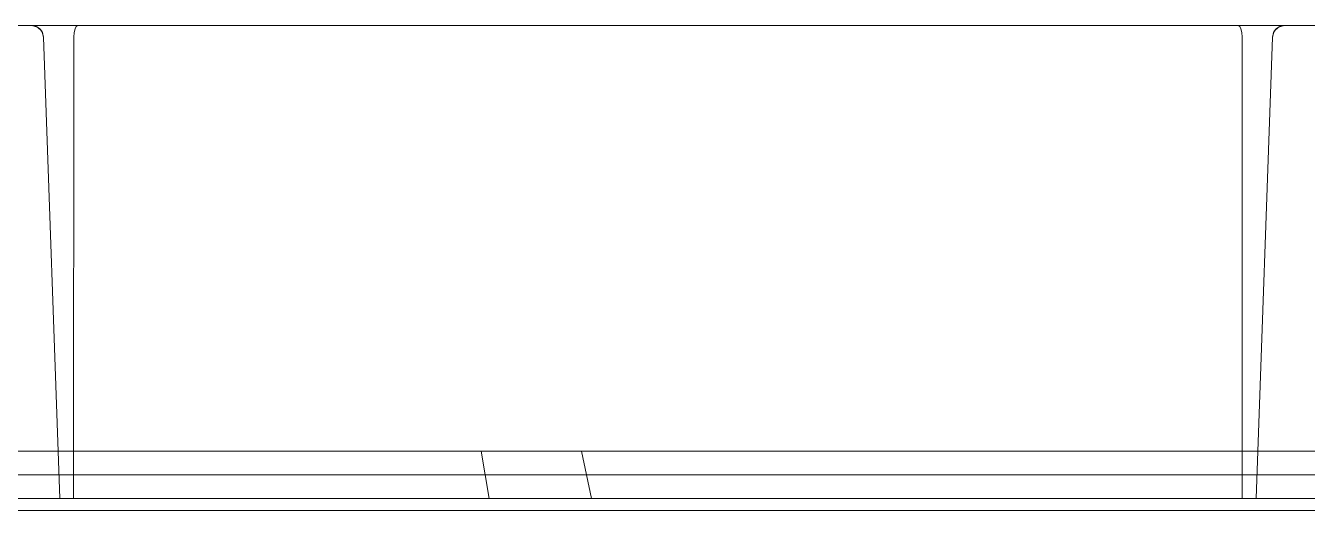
# Model space of a CAD drawing. Header units: millimetres. Extents: x 0 to 1729, y -270 to 583.
# Drawn here: x 360.5 to 414.7, y 519.8 to 540.3 of the extents above; entities that cross this region are included whole.
import ezdxf

# ---------------------------------------------------------------- set-up
doc = ezdxf.new("R2010")
doc.units = ezdxf.units.MM
doc.layers.add('OUTLINE', color=7, linetype='Continuous')

msp = doc.modelspace()

# ---------------------------------------------------------------- linework, layer by layer
at = {"layer": 'OUTLINE', "lineweight": 13}
for p, q in [((6, 540.34), (1142, 540.34)), ((6, 540.34), (1142, 540.34)), ((6, 540.34), (1142, 540.34)), ((6, 540.34), (1142, 540.34)), ((360.767, 540.34), (361.012, 540.276)), ((360.767, 540.34), (360.953, 540.304)), ((360.767, 540.34), (361.263, 540.34)), ((360.767, 540.34), (360.953, 540.304)), ((360.767, 540.34), (361.263, 540.34)), ((360.767, 540.34), (360.953, 540.304)), ((360.767, 540.34), (361.263, 540.34)), ((360.767, 540.34), (360.953, 540.304)), ((360.767, 540.34), (361.263, 540.34)), ((360.767, 540.34), (360.953, 540.304)), ((360.767, 540.34), (361.263, 540.34)), ((360.767, 540.34), (360.953, 540.304)), ((360.767, 540.34), (361.263, 540.34)), ((360.767, 540.34), (360.953, 540.304)), ((360.767, 540.34), (361.263, 540.34)), ((360.767, 540.34), (360.953, 540.304)), ((360.767, 540.34), (361.263, 540.34)), ((360.767, 540.34), (360.953, 540.304)), ((360.767, 540.34), (361.263, 540.34)), ((360.767, 540.34), (360.953, 540.304)), ((360.767, 540.34), (361.263, 540.34)), ((360.767, 540.34), (360.953, 540.304)), ((360.767, 540.34), (361.263, 540.34)), ((360.767, 540.34), (360.953, 540.304)), ((360.767, 540.34), (361.263, 540.34)), ((360.767, 540.34), (360.953, 540.304)), ((360.767, 540.34), (361.263, 540.34)), ((360.767, 540.34), (360.953, 540.304)), ((360.767, 540.34), (361.263, 540.34)), ((360.767, 540.34), (360.953, 540.304)), ((360.767, 540.34), (361.263, 540.34)), ((360.767, 540.34), (360.953, 540.304)), ((360.767, 540.34), (361.263, 540.34)), ((360.767, 540.34), (360.953, 540.304)), ((360.767, 540.34), (361.263, 540.34)), ((360.767, 540.34), (360.953, 540.304)), ((360.767, 540.34), (361.263, 540.34)), ((360.767, 540.34), (361.012, 540.276)), ((360.953, 540.304), (361.012, 540.276)), ((360.953, 540.304), (361.112, 540.202)), ((360.953, 540.304), (361.112, 540.202)), ((360.953, 540.304), (361.112, 540.202)), ((360.953, 540.304), (361.112, 540.202)), ((360.953, 540.304), (361.112, 540.202)), ((360.953, 540.304), (361.112, 540.202)), ((360.953, 540.304), (361.112, 540.202)), ((360.953, 540.304), (361.112, 540.202)), ((360.953, 540.304), (361.112, 540.202)), ((360.953, 540.304), (361.112, 540.202)), ((360.953, 540.304), (361.112, 540.202)), ((360.953, 540.304), (361.112, 540.202)), ((360.953, 540.304), (361.112, 540.202)), ((360.953, 540.304), (361.112, 540.202)), ((360.953, 540.304), (361.112, 540.202)), ((360.953, 540.304), (361.112, 540.202)), ((360.953, 540.304), (361.112, 540.202)), ((360.953, 540.304), (361.012, 540.276)), ((360.953, 540.304), (361.112, 540.202)), ((361.012, 540.276), (361.112, 540.202)), ((361.012, 540.276), (361.194, 540.1)), ((361.012, 540.276), (361.112, 540.202)), ((361.012, 540.276), (361.194, 540.1)), ((361.112, 540.202), (361.194, 540.1)), ((361.112, 540.202), (361.222, 540.047)), ((361.112, 540.202), (361.222, 540.047)), ((361.112, 540.202), (361.222, 540.047)), ((361.112, 540.202), (361.222, 540.047)), ((361.112, 540.202), (361.222, 540.047)), ((361.112, 540.202), (361.222, 540.047)), ((361.112, 540.202), (361.222, 540.047)), ((361.112, 540.202), (361.222, 540.047)), ((361.112, 540.202), (361.222, 540.047)), ((361.112, 540.202), (361.222, 540.047)), ((361.112, 540.202), (361.222, 540.047)), ((361.112, 540.202), (361.222, 540.047)), ((361.112, 540.202), (361.222, 540.047)), ((361.112, 540.202), (361.222, 540.047)), ((361.112, 540.202), (361.222, 540.047)), ((361.112, 540.202), (361.222, 540.047)), ((361.112, 540.202), (361.222, 540.047)), ((361.112, 540.202), (361.194, 540.1)), ((361.112, 540.202), (361.222, 540.047)), ((361.194, 540.1), (361.222, 540.047)), ((361.194, 540.1), (361.267, 539.857)), ((361.194, 540.1), (361.222, 540.047)), ((361.194, 540.1), (361.267, 539.857)), ((361.222, 540.047), (361.267, 539.857)), ((361.222, 540.047), (361.267, 539.857)), ((361.222, 540.047), (361.267, 539.857)), ((361.222, 540.047), (361.267, 539.857)), ((361.222, 540.047), (361.267, 539.857)), ((361.222, 540.047), (361.267, 539.857)), ((361.222, 540.047), (361.267, 539.857)), ((361.222, 540.047), (361.267, 539.857)), ((361.222, 540.047), (361.267, 539.857)), ((361.222, 540.047), (361.267, 539.857)), ((361.222, 540.047), (361.267, 539.857)), ((361.222, 540.047), (361.267, 539.857)), ((361.222, 540.047), (361.267, 539.857)), ((361.222, 540.047), (361.267, 539.857)), ((361.222, 540.047), (361.267, 539.857)), ((361.222, 540.047), (361.267, 539.857)), ((361.222, 540.047), (361.267, 539.857)), ((361.222, 540.047), (361.267, 539.857)), ((361.263, 540.34), (362.018, 540.34)), ((361.263, 540.34), (362.018, 540.34)), ((361.263, 540.34), (362.018, 540.34)), ((361.263, 540.34), (362.018, 540.34)), ((361.263, 540.34), (362.018, 540.34)), ((361.263, 540.34), (362.018, 540.34)), ((361.263, 540.34), (362.018, 540.34)), ((361.263, 540.34), (362.018, 540.34)), ((361.263, 540.34), (362.018, 540.34)), ((361.263, 540.34), (362.018, 540.34)), ((361.263, 540.34), (362.018, 540.34)), ((361.263, 540.34), (362.018, 540.34)), ((361.263, 540.34), (362.018, 540.34)), ((361.263, 540.34), (362.018, 540.34)), ((361.263, 540.34), (362.018, 540.34)), ((361.263, 540.34), (362.018, 540.34)), ((361.263, 540.34), (362.018, 540.34)), ((361.263, 540.34), (362.018, 540.34)), ((362.018, 540.34), (362.535, 540.34)), ((362.018, 540.34), (362.535, 540.34)), ((362.018, 540.34), (362.535, 540.34)), ((362.018, 540.34), (362.535, 540.34)), ((362.018, 540.34), (362.535, 540.34)), ((362.018, 540.34), (362.535, 540.34)), ((362.018, 540.34), (362.535, 540.34)), ((362.018, 540.34), (362.535, 540.34)), ((362.018, 540.34), (362.535, 540.34)), ((362.018, 540.34), (362.535, 540.34)), ((362.018, 540.34), (362.535, 540.34)), ((362.018, 540.34), (362.535, 540.34)), ((362.018, 540.34), (362.535, 540.34)), ((362.018, 540.34), (362.535, 540.34)), ((362.018, 540.34), (362.535, 540.34)), ((362.018, 540.34), (362.535, 540.34)), ((362.018, 540.34), (362.535, 540.34)), ((362.018, 540.34), (362.535, 540.34)), ((362.535, 540.34), (362.696, 540.34)), ((362.535, 540.34), (362.696, 540.34)), ((362.535, 540.34), (362.696, 540.34)), ((362.535, 540.34), (362.696, 540.34)), ((362.535, 540.34), (362.696, 540.34)), ((362.535, 540.34), (362.696, 540.34)), ((362.535, 540.34), (362.696, 540.34)), ((362.535, 540.34), (362.696, 540.34)), ((362.535, 540.34), (362.696, 540.34)), ((362.535, 540.34), (362.696, 540.34)), ((362.535, 540.34), (362.696, 540.34)), ((362.535, 540.34), (362.696, 540.34)), ((362.535, 540.34), (362.696, 540.34)), ((362.535, 540.34), (362.696, 540.34)), ((362.535, 540.34), (362.696, 540.34)), ((362.535, 540.34), (362.696, 540.34)), ((362.535, 540.34), (362.696, 540.34)), ((362.535, 540.34), (362.696, 540.34)), ((362.543, 539.857), (362.559, 540.047)), ((362.543, 539.857), (362.559, 540.047)), ((362.543, 539.857), (362.559, 540.047)), ((362.543, 539.857), (362.559, 540.047)), ((362.543, 539.857), (362.559, 540.047)), ((362.543, 539.857), (362.559, 540.047)), ((362.543, 539.857), (362.559, 540.047)), ((362.543, 539.857), (362.559, 540.047)), ((362.543, 539.857), (362.559, 540.047)), ((362.543, 539.857), (362.559, 540.047)), ((362.543, 539.857), (362.559, 540.047)), ((362.543, 539.857), (362.559, 540.047)), ((362.543, 539.857), (362.559, 540.047)), ((362.543, 539.857), (362.559, 540.047)), ((362.543, 539.857), (362.559, 540.047)), ((362.543, 539.857), (362.559, 540.047)), ((362.543, 539.857), (362.559, 540.047)), ((362.543, 539.857), (362.559, 540.047)), ((362.559, 540.047), (362.599, 540.202)), ((362.559, 540.047), (362.599, 540.202)), ((362.559, 540.047), (362.599, 540.202)), ((362.559, 540.047), (362.599, 540.202)), ((362.559, 540.047), (362.599, 540.202)), ((362.559, 540.047), (362.599, 540.202)), ((362.559, 540.047), (362.599, 540.202)), ((362.559, 540.047), (362.599, 540.202)), ((362.559, 540.047), (362.599, 540.202)), ((362.559, 540.047), (362.599, 540.202)), ((362.559, 540.047), (362.599, 540.202)), ((362.559, 540.047), (362.599, 540.202)), ((362.559, 540.047), (362.599, 540.202)), ((362.559, 540.047), (362.599, 540.202)), ((362.559, 540.047), (362.599, 540.202)), ((362.559, 540.047), (362.599, 540.202)), ((362.559, 540.047), (362.599, 540.202)), ((362.559, 540.047), (362.599, 540.202)), ((362.599, 540.202), (362.65, 540.304)), ((362.599, 540.202), (362.65, 540.304)), ((362.599, 540.202), (362.65, 540.304)), ((362.599, 540.202), (362.65, 540.304)), ((362.599, 540.202), (362.65, 540.304)), ((362.599, 540.202), (362.65, 540.304)), ((362.599, 540.202), (362.65, 540.304)), ((362.599, 540.202), (362.65, 540.304)), ((362.599, 540.202), (362.65, 540.304)), ((362.599, 540.202), (362.65, 540.304)), ((362.599, 540.202), (362.65, 540.304)), ((362.599, 540.202), (362.65, 540.304)), ((362.599, 540.202), (362.65, 540.304)), ((362.599, 540.202), (362.65, 540.304)), ((362.599, 540.202), (362.65, 540.304)), ((362.599, 540.202), (362.65, 540.304)), ((362.599, 540.202), (362.65, 540.304)), ((362.599, 540.202), (362.65, 540.304)), ((362.65, 540.304), (362.696, 540.34)), ((362.65, 540.304), (362.696, 540.34)), ((362.65, 540.304), (362.696, 540.34)), ((362.65, 540.304), (362.696, 540.34)), ((362.65, 540.304), (362.696, 540.34)), ((362.65, 540.304), (362.696, 540.34)), ((362.65, 540.304), (362.696, 540.34)), ((362.65, 540.304), (362.696, 540.34)), ((362.65, 540.304), (362.696, 540.34)), ((362.65, 540.304), (362.696, 540.34)), ((362.65, 540.304), (362.696, 540.34)), ((362.65, 540.304), (362.696, 540.34)), ((362.65, 540.304), (362.696, 540.34)), ((362.65, 540.304), (362.696, 540.34)), ((362.65, 540.304), (362.696, 540.34)), ((362.65, 540.304), (362.696, 540.34)), ((362.65, 540.304), (362.696, 540.34)), ((362.65, 540.304), (362.696, 540.34)), ((411.804, 540.34), (411.85, 540.304)), ((411.804, 540.34), (411.965, 540.34)), ((411.804, 540.34), (411.85, 540.304)), ((411.804, 540.34), (411.965, 540.34)), ((411.804, 540.34), (411.85, 540.304)), ((411.804, 540.34), (411.965, 540.34)), ((411.804, 540.34), (411.85, 540.304)), ((411.804, 540.34), (411.965, 540.34)), ((411.804, 540.34), (411.85, 540.304)), ((411.804, 540.34), (411.965, 540.34)), ((411.804, 540.34), (411.85, 540.304)), ((411.804, 540.34), (411.965, 540.34)), ((411.804, 540.34), (411.85, 540.304)), ((411.804, 540.34), (411.965, 540.34)), ((411.804, 540.34), (411.85, 540.304)), ((411.804, 540.34), (411.965, 540.34)), ((411.804, 540.34), (411.85, 540.304)), ((411.804, 540.34), (411.965, 540.34)), ((411.804, 540.34), (411.85, 540.304)), ((411.804, 540.34), (411.965, 540.34)), ((411.804, 540.34), (411.85, 540.304)), ((411.804, 540.34), (411.965, 540.34)), ((411.804, 540.34), (411.85, 540.304)), ((411.804, 540.34), (411.965, 540.34)), ((411.804, 540.34), (411.85, 540.304)), ((411.804, 540.34), (411.965, 540.34)), ((411.804, 540.34), (411.85, 540.304)), ((411.804, 540.34), (411.965, 540.34)), ((411.804, 540.34), (411.85, 540.304)), ((411.804, 540.34), (411.965, 540.34)), ((411.804, 540.34), (411.85, 540.304)), ((411.804, 540.34), (411.965, 540.34)), ((411.804, 540.34), (411.85, 540.304)), ((411.804, 540.34), (411.965, 540.34)), ((411.804, 540.34), (411.85, 540.304)), ((411.804, 540.34), (411.965, 540.34)), ((411.85, 540.304), (411.901, 540.202)), ((411.85, 540.304), (411.901, 540.202)), ((411.85, 540.304), (411.901, 540.202)), ((411.85, 540.304), (411.901, 540.202)), ((411.85, 540.304), (411.901, 540.202)), ((411.85, 540.304), (411.901, 540.202)), ((411.85, 540.304), (411.901, 540.202)), ((411.85, 540.304), (411.901, 540.202)), ((411.85, 540.304), (411.901, 540.202)), ((411.85, 540.304), (411.901, 540.202)), ((411.85, 540.304), (411.901, 540.202)), ((411.85, 540.304), (411.901, 540.202)), ((411.85, 540.304), (411.901, 540.202)), ((411.85, 540.304), (411.901, 540.202)), ((411.85, 540.304), (411.901, 540.202)), ((411.85, 540.304), (411.901, 540.202)), ((411.85, 540.304), (411.901, 540.202)), ((411.85, 540.304), (411.901, 540.202)), ((411.901, 540.202), (411.941, 540.047)), ((411.901, 540.202), (411.941, 540.047)), ((411.901, 540.202), (411.941, 540.047)), ((411.901, 540.202), (411.941, 540.047)), ((411.901, 540.202), (411.941, 540.047)), ((411.901, 540.202), (411.941, 540.047)), ((411.901, 540.202), (411.941, 540.047)), ((411.901, 540.202), (411.941, 540.047)), ((411.901, 540.202), (411.941, 540.047)), ((411.901, 540.202), (411.941, 540.047)), ((411.901, 540.202), (411.941, 540.047)), ((411.901, 540.202), (411.941, 540.047)), ((411.901, 540.202), (411.941, 540.047)), ((411.901, 540.202), (411.941, 540.047)), ((411.901, 540.202), (411.941, 540.047)), ((411.901, 540.202), (411.941, 540.047)), ((411.901, 540.202), (411.941, 540.047)), ((411.901, 540.202), (411.941, 540.047)), ((411.941, 540.047), (411.957, 539.857)), ((411.941, 540.047), (411.957, 539.857)), ((411.941, 540.047), (411.957, 539.857)), ((411.941, 540.047), (411.957, 539.857)), ((411.941, 540.047), (411.957, 539.857)), ((411.941, 540.047), (411.957, 539.857)), ((411.941, 540.047), (411.957, 539.857)), ((411.941, 540.047), (411.957, 539.857)), ((411.941, 540.047), (411.957, 539.857)), ((411.941, 540.047), (411.957, 539.857)), ((411.941, 540.047), (411.957, 539.857)), ((411.941, 540.047), (411.957, 539.857)), ((411.941, 540.047), (411.957, 539.857)), ((411.941, 540.047), (411.957, 539.857)), ((411.941, 540.047), (411.957, 539.857)), ((411.941, 540.047), (411.957, 539.857)), ((411.941, 540.047), (411.957, 539.857)), ((411.941, 540.047), (411.957, 539.857)), ((411.965, 540.34), (412.482, 540.34)), ((411.965, 540.34), (412.482, 540.34)), ((411.965, 540.34), (412.482, 540.34)), ((411.965, 540.34), (412.482, 540.34)), ((411.965, 540.34), (412.482, 540.34)), ((411.965, 540.34), (412.482, 540.34)), ((411.965, 540.34), (412.482, 540.34)), ((411.965, 540.34), (412.482, 540.34)), ((411.965, 540.34), (412.482, 540.34)), ((411.965, 540.34), (412.482, 540.34)), ((411.965, 540.34), (412.482, 540.34)), ((411.965, 540.34), (412.482, 540.34)), ((411.965, 540.34), (412.482, 540.34)), ((411.965, 540.34), (412.482, 540.34)), ((411.965, 540.34), (412.482, 540.34)), ((411.965, 540.34), (412.482, 540.34)), ((411.965, 540.34), (412.482, 540.34)), ((411.965, 540.34), (412.482, 540.34)), ((412.482, 540.34), (413.237, 540.34)), ((412.482, 540.34), (413.237, 540.34)), ((412.482, 540.34), (413.237, 540.34)), ((412.482, 540.34), (413.237, 540.34)), ((412.482, 540.34), (413.237, 540.34)), ((412.482, 540.34), (413.237, 540.34)), ((412.482, 540.34), (413.237, 540.34)), ((412.482, 540.34), (413.237, 540.34)), ((412.482, 540.34), (413.237, 540.34)), ((412.482, 540.34), (413.237, 540.34)), ((412.482, 540.34), (413.237, 540.34)), ((412.482, 540.34), (413.237, 540.34)), ((412.482, 540.34), (413.237, 540.34)), ((412.482, 540.34), (413.237, 540.34)), ((412.482, 540.34), (413.237, 540.34)), ((412.482, 540.34), (413.237, 540.34)), ((412.482, 540.34), (413.237, 540.34)), ((412.482, 540.34), (413.237, 540.34)), ((413.233, 539.857), (413.306, 540.1)), ((413.233, 539.857), (413.306, 540.1)), ((413.233, 539.857), (413.278, 540.047)), ((413.233, 539.857), (413.278, 540.047)), ((413.233, 539.857), (413.278, 540.047)), ((413.233, 539.857), (413.278, 540.047)), ((413.233, 539.857), (413.278, 540.047)), ((413.233, 539.857), (413.278, 540.047)), ((413.233, 539.857), (413.278, 540.047)), ((413.233, 539.857), (413.278, 540.047)), ((413.233, 539.857), (413.278, 540.047)), ((413.233, 539.857), (413.278, 540.047)), ((413.233, 539.857), (413.278, 540.047)), ((413.233, 539.857), (413.278, 540.047)), ((413.233, 539.857), (413.278, 540.047)), ((413.233, 539.857), (413.278, 540.047)), ((413.233, 539.857), (413.278, 540.047)), ((413.233, 539.857), (413.278, 540.047)), ((413.233, 539.857), (413.278, 540.047)), ((413.233, 539.857), (413.278, 540.047)), ((413.237, 540.34), (413.733, 540.34)), ((413.237, 540.34), (413.733, 540.34)), ((413.237, 540.34), (413.733, 540.34)), ((413.237, 540.34), (413.733, 540.34)), ((413.237, 540.34), (413.733, 540.34)), ((413.237, 540.34), (413.733, 540.34)), ((413.237, 540.34), (413.733, 540.34)), ((413.237, 540.34), (413.733, 540.34)), ((413.237, 540.34), (413.733, 540.34)), ((413.237, 540.34), (413.733, 540.34)), ((413.237, 540.34), (413.733, 540.34)), ((413.237, 540.34), (413.733, 540.34)), ((413.237, 540.34), (413.733, 540.34)), ((413.237, 540.34), (413.733, 540.34)), ((413.237, 540.34), (413.733, 540.34)), ((413.237, 540.34), (413.733, 540.34)), ((413.237, 540.34), (413.733, 540.34)), ((413.237, 540.34), (413.733, 540.34)), ((413.278, 540.047), (413.388, 540.202)), ((413.278, 540.047), (413.388, 540.202)), ((413.278, 540.047), (413.388, 540.202)), ((413.278, 540.047), (413.388, 540.202)), ((413.278, 540.047), (413.388, 540.202)), ((413.278, 540.047), (413.388, 540.202)), ((413.278, 540.047), (413.388, 540.202)), ((413.278, 540.047), (413.388, 540.202)), ((413.278, 540.047), (413.388, 540.202)), ((413.278, 540.047), (413.388, 540.202)), ((413.278, 540.047), (413.388, 540.202)), ((413.278, 540.047), (413.388, 540.202)), ((413.278, 540.047), (413.388, 540.202)), ((413.278, 540.047), (413.388, 540.202)), ((413.278, 540.047), (413.388, 540.202)), ((413.278, 540.047), (413.388, 540.202)), ((413.278, 540.047), (413.388, 540.202)), ((413.278, 540.047), (413.388, 540.202)), ((413.278, 540.047), (413.306, 540.1)), ((413.278, 540.047), (413.306, 540.1)), ((413.306, 540.1), (413.488, 540.276)), ((413.306, 540.1), (413.488, 540.276)), ((413.306, 540.1), (413.388, 540.202)), ((413.306, 540.1), (413.388, 540.202)), ((413.388, 540.202), (413.547, 540.304)), ((413.388, 540.202), (413.547, 540.304)), ((413.388, 540.202), (413.547, 540.304)), ((413.388, 540.202), (413.547, 540.304)), ((413.388, 540.202), (413.547, 540.304)), ((413.388, 540.202), (413.547, 540.304)), ((413.388, 540.202), (413.547, 540.304)), ((413.388, 540.202), (413.547, 540.304)), ((413.388, 540.202), (413.547, 540.304)), ((413.388, 540.202), (413.547, 540.304)), ((413.388, 540.202), (413.547, 540.304)), ((413.388, 540.202), (413.547, 540.304)), ((413.388, 540.202), (413.547, 540.304)), ((413.388, 540.202), (413.547, 540.304)), ((413.388, 540.202), (413.547, 540.304)), ((413.388, 540.202), (413.547, 540.304)), ((413.388, 540.202), (413.547, 540.304)), ((413.388, 540.202), (413.547, 540.304)), ((413.388, 540.202), (413.488, 540.276)), ((413.388, 540.202), (413.488, 540.276)), ((413.488, 540.276), (413.733, 540.34)), ((413.488, 540.276), (413.733, 540.34)), ((413.488, 540.276), (413.547, 540.304)), ((413.488, 540.276), (413.547, 540.304)), ((413.547, 540.304), (413.733, 540.34)), ((413.547, 540.304), (413.733, 540.34)), ((413.547, 540.304), (413.733, 540.34)), ((413.547, 540.304), (413.733, 540.34)), ((413.547, 540.304), (413.733, 540.34)), ((413.547, 540.304), (413.733, 540.34)), ((413.547, 540.304), (413.733, 540.34)), ((413.547, 540.304), (413.733, 540.34)), ((413.547, 540.304), (413.733, 540.34)), ((413.547, 540.304), (413.733, 540.34)), ((413.547, 540.304), (413.733, 540.34)), ((413.547, 540.304), (413.733, 540.34)), ((413.547, 540.304), (413.733, 540.34)), ((413.547, 540.304), (413.733, 540.34)), ((413.547, 540.304), (413.733, 540.34)), ((413.547, 540.304), (413.733, 540.34)), ((413.547, 540.304), (413.733, 540.34)), ((413.547, 540.304), (413.733, 540.34)), ((361.267, 539.857), (361.948, 520.34)), ((361.267, 539.857), (361.948, 520.34)), ((361.267, 539.857), (361.948, 520.34)), ((361.267, 539.857), (361.948, 520.34)), ((361.267, 539.857), (361.948, 520.34)), ((361.267, 539.857), (361.948, 520.34)), ((361.267, 539.857), (361.948, 520.34)), ((361.267, 539.857), (361.948, 520.34)), ((361.267, 539.857), (361.948, 520.34)), ((361.267, 539.857), (361.948, 520.34)), ((361.267, 539.857), (361.948, 520.34)), ((361.267, 539.857), (361.948, 520.34)), ((361.267, 539.857), (361.948, 520.34)), ((361.267, 539.857), (361.948, 520.34)), ((361.267, 539.857), (361.948, 520.34)), ((361.267, 539.857), (361.948, 520.34)), ((361.267, 539.857), (361.948, 520.34)), ((361.267, 539.857), (361.948, 520.34)), ((362.538, 520.34), (362.543, 539.857)), ((362.538, 520.34), (362.543, 539.857)), ((362.538, 520.34), (362.543, 539.857)), ((362.538, 520.34), (362.543, 539.857)), ((362.538, 520.34), (362.543, 539.857)), ((362.538, 520.34), (362.543, 539.857)), ((362.538, 520.34), (362.543, 539.857)), ((362.538, 520.34), (362.543, 539.857)), ((362.538, 520.34), (362.543, 539.857)), ((362.538, 520.34), (362.543, 539.857)), ((362.538, 520.34), (362.543, 539.857)), ((362.538, 520.34), (362.543, 539.857)), ((362.538, 520.34), (362.543, 539.857)), ((362.538, 520.34), (362.543, 539.857)), ((362.538, 520.34), (362.543, 539.857)), ((362.538, 520.34), (362.543, 539.857)), ((362.538, 520.34), (362.543, 539.857)), ((362.538, 520.34), (362.543, 539.857)), ((411.957, 539.857), (411.962, 520.34)), ((411.957, 539.857), (411.962, 520.34)), ((411.957, 539.857), (411.962, 520.34)), ((411.957, 539.857), (411.962, 520.34)), ((411.957, 539.857), (411.962, 520.34)), ((411.957, 539.857), (411.962, 520.34)), ((411.957, 539.857), (411.962, 520.34)), ((411.957, 539.857), (411.962, 520.34)), ((411.957, 539.857), (411.962, 520.34)), ((411.957, 539.857), (411.962, 520.34)), ((411.957, 539.857), (411.962, 520.34)), ((411.957, 539.857), (411.962, 520.34)), ((411.957, 539.857), (411.962, 520.34)), ((411.957, 539.857), (411.962, 520.34)), ((411.957, 539.857), (411.962, 520.34)), ((411.957, 539.857), (411.962, 520.34)), ((411.957, 539.857), (411.962, 520.34)), ((411.957, 539.857), (411.962, 520.34)), ((412.552, 520.34), (413.233, 539.857)), ((412.552, 520.34), (413.233, 539.857)), ((412.552, 520.34), (413.233, 539.857)), ((412.552, 520.34), (413.233, 539.857)), ((412.552, 520.34), (413.233, 539.857)), ((412.552, 520.34), (413.233, 539.857)), ((412.552, 520.34), (413.233, 539.857)), ((412.552, 520.34), (413.233, 539.857)), ((412.552, 520.34), (413.233, 539.857)), ((412.552, 520.34), (413.233, 539.857)), ((412.552, 520.34), (413.233, 539.857)), ((412.552, 520.34), (413.233, 539.857)), ((412.552, 520.34), (413.233, 539.857)), ((412.552, 520.34), (413.233, 539.857)), ((412.552, 520.34), (413.233, 539.857)), ((412.552, 520.34), (413.233, 539.857)), ((412.552, 520.34), (413.233, 539.857)), ((412.552, 520.34), (413.233, 539.857)), ((354.537, 522.34), (365.963, 522.34)), ((354.794, 522.34), (365.706, 522.34)), ((354.926, 522.34), (365.574, 522.34)), ((355, 522.34), (365.5, 522.34)), ((360.25, 522.34), (369.71, 522.34)), ((360.25, 522.34), (369.151, 522.34)), ((360.25, 522.34), (367.097, 522.34)), ((360.25, 522.34), (366.577, 522.34)), ((360.25, 522.34), (366.577, 522.34)), ((360.25, 522.34), (369.151, 522.34)), ((360.25, 522.34), (367.097, 522.34)), ((360.25, 522.34), (369.71, 522.34)), ((365.5, 522.34), (375.974, 522.34)), ((365.574, 522.34), (376.16, 522.34)), ((365.706, 522.34), (376.564, 522.34)), ((365.963, 522.34), (377.358, 522.34)), ((366.577, 522.34), (372.819, 522.34)), ((366.577, 522.34), (372.819, 522.34)), ((367.097, 522.34), (373.868, 522.34)), ((367.097, 522.34), (373.868, 522.34)), ((369.151, 522.34), (377.94, 522.34)), ((369.151, 522.34), (377.94, 522.34)), ((369.71, 522.34), (379.066, 522.34)), ((369.71, 522.34), (379.066, 522.34)), ((372.819, 522.34), (378.89, 522.34)), ((372.819, 522.34), (378.89, 522.34)), ((373.868, 522.34), (380.491, 522.34)), ((373.868, 522.34), (380.491, 522.34)), ((375.974, 522.34), (386.367, 522.34)), ((376.16, 522.34), (386.564, 522.34)), ((376.564, 522.34), (387.263, 522.34)), ((377.358, 522.34), (388.664, 522.34)), ((377.94, 522.34), (386.507, 522.34)), ((377.94, 522.34), (386.507, 522.34)), ((378.89, 522.34), (384.71, 522.34)), ((378.89, 522.34), (384.71, 522.34)), ((379.066, 522.34), (388.216, 522.34)), ((379.066, 522.34), (388.216, 522.34)), ((379.768, 522.34), (380.114, 520.34)), ((379.768, 522.34), (390.082, 522.34)), ((379.768, 522.34), (412.125, 522.34)), ((380.491, 522.34), (386.891, 522.34)), ((380.491, 522.34), (386.891, 522.34)), ((384.012, 522.34), (384.434, 520.34)), ((384.012, 522.34), (390.545, 522.34)), ((384.012, 522.34), (422.857, 522.34)), ((384.71, 522.34), (390.198, 522.34)), ((384.71, 522.34), (390.198, 522.34)), ((386.367, 522.34), (396.627, 522.34)), ((386.507, 522.34), (394.744, 522.34)), ((386.507, 522.34), (394.744, 522.34)), ((386.564, 522.34), (396.667, 522.34)), ((386.891, 522.34), (393, 522.34)), ((386.891, 522.34), (393, 522.34)), ((387.263, 522.34), (397.699, 522.34)), ((388.216, 522.34), (397.06, 522.34)), ((388.216, 522.34), (397.06, 522.34)), ((388.664, 522.34), (399.821, 522.34)), ((390.082, 522.34), (400.054, 522.34)), ((390.198, 522.34), (395.282, 522.34)), ((390.198, 522.34), (395.282, 522.34)), ((390.545, 522.34), (397.016, 522.34)), ((393, 522.34), (398.75, 522.34)), ((393, 522.34), (398.75, 522.34)), ((394.744, 522.34), (402.547, 522.34)), ((394.744, 522.34), (402.547, 522.34)), ((395.282, 522.34), (399.892, 522.34)), ((395.282, 522.34), (399.892, 522.34)), ((396.627, 522.34), (406.701, 522.34)), ((396.667, 522.34), (406.353, 522.34)), ((397.016, 522.34), (403.412, 522.34)), ((397.06, 522.34), (405.5, 522.34)), ((397.06, 522.34), (405.5, 522.34)), ((397.699, 522.34), (407.769, 522.34)), ((398.75, 522.34), (404.078, 522.34)), ((398.75, 522.34), (404.078, 522.34)), ((399.821, 522.34), (410.772, 522.34)), ((399.892, 522.34), (403.966, 522.34)), ((399.892, 522.34), (403.966, 522.34)), ((400.054, 522.34), (409.571, 522.34)), ((402.547, 522.34), (409.817, 522.34)), ((402.547, 522.34), (409.817, 522.34)), ((403.412, 522.34), (409.719, 522.34)), ((403.966, 522.34), (407.448, 522.34)), ((403.966, 522.34), (407.448, 522.34)), ((404.078, 522.34), (408.926, 522.34)), ((404.078, 522.34), (408.926, 522.34)), ((405.5, 522.34), (413.445, 522.34)), ((405.5, 522.34), (413.445, 522.34)), ((406.353, 522.34), (415.511, 522.34)), ((406.701, 522.34), (416.539, 522.34)), ((407.448, 522.34), (410.293, 522.34)), ((407.448, 522.34), (410.293, 522.34)), ((407.769, 522.34), (417.377, 522.34)), ((408.926, 522.34), (413.241, 522.34)), ((408.926, 522.34), (413.241, 522.34)), ((409.571, 522.34), (418.522, 522.34)), ((409.719, 522.34), (415.926, 522.34)), ((409.817, 522.34), (416.465, 522.34)), ((409.817, 522.34), (416.465, 522.34)), ((410.293, 522.34), (412.46, 522.34)), ((410.293, 522.34), (412.46, 522.34)), ((410.772, 522.34), (421.458, 522.34)), ((412.125, 522.34), (420.913, 522.34)), ((412.46, 522.34), (413.922, 522.34)), ((412.46, 522.34), (413.922, 522.34)), ((413.241, 522.34), (416.975, 522.34)), ((413.241, 522.34), (416.975, 522.34)), ((413.445, 522.34), (420.806, 522.34)), ((413.445, 522.34), (420.806, 522.34)), ((413.922, 522.34), (414.658, 522.34)), ((413.922, 522.34), (414.658, 522.34)), ((414.658, 522.34), (414.658, 522.34)), ((357.521, 521.34), (368.428, 521.34)), ((357.521, 521.34), (368.428, 521.34)), ((358.054, 521.34), (366.832, 521.34)), ((358.054, 521.34), (366.832, 521.34)), ((358.719, 521.34), (364.838, 521.34)), ((358.719, 521.34), (364.838, 521.34)), ((360.25, 521.34), (371.181, 521.34)), ((360.25, 521.34), (371.197, 521.34)), ((360.25, 521.34), (371.069, 521.34)), ((360.25, 521.34), (368.978, 521.34)), ((360.25, 521.34), (366.365, 521.34)), ((360.25, 521.34), (371.197, 521.34)), ((360.25, 521.34), (366.365, 521.34)), ((360.25, 521.34), (368.978, 521.34)), ((360.25, 521.34), (371.069, 521.34)), ((360.25, 521.34), (371.181, 521.34)), ((364.838, 521.34), (370.904, 521.34)), ((364.838, 521.34), (370.904, 521.34)), ((366.365, 521.34), (372.413, 521.34)), ((366.365, 521.34), (372.413, 521.34)), ((366.832, 521.34), (375.536, 521.34)), ((366.832, 521.34), (375.536, 521.34)), ((368.428, 521.34), (379.242, 521.34)), ((368.428, 521.34), (379.242, 521.34)), ((368.978, 521.34), (377.611, 521.34)), ((368.978, 521.34), (377.611, 521.34)), ((370.904, 521.34), (376.85, 521.34)), ((370.904, 521.34), (376.85, 521.34)), ((371.069, 521.34), (381.769, 521.34)), ((371.069, 521.34), (381.769, 521.34)), ((371.181, 521.34), (382.054, 521.34)), ((371.181, 521.34), (382.054, 521.34)), ((371.197, 521.34), (382.085, 521.34)), ((371.197, 521.34), (382.085, 521.34)), ((372.413, 521.34), (378.328, 521.34)), ((372.413, 521.34), (378.328, 521.34)), ((375.536, 521.34), (384.067, 521.34)), ((375.536, 521.34), (384.067, 521.34)), ((376.85, 521.34), (382.607, 521.34)), ((376.85, 521.34), (382.607, 521.34)), ((377.611, 521.34), (386.053, 521.34)), ((377.611, 521.34), (386.053, 521.34)), ((378.328, 521.34), (384.044, 521.34)), ((378.328, 521.34), (384.044, 521.34)), ((379.242, 521.34), (389.841, 521.34)), ((379.242, 521.34), (389.841, 521.34)), ((381.769, 521.34), (392.233, 521.34)), ((381.769, 521.34), (392.233, 521.34)), ((382.054, 521.34), (392.813, 521.34)), ((382.054, 521.34), (392.813, 521.34)), ((382.085, 521.34), (392.857, 521.34)), ((382.085, 521.34), (392.857, 521.34)), ((382.607, 521.34), (388.112, 521.34)), ((382.607, 521.34), (388.112, 521.34)), ((384.044, 521.34), (389.5, 521.34)), ((384.044, 521.34), (389.5, 521.34)), ((384.067, 521.34), (392.328, 521.34)), ((384.067, 521.34), (392.328, 521.34)), ((386.053, 521.34), (394.213, 521.34)), ((386.053, 521.34), (394.213, 521.34)), ((388.112, 521.34), (393.3, 521.34)), ((388.112, 521.34), (393.3, 521.34)), ((389.5, 521.34), (394.635, 521.34)), ((389.5, 521.34), (394.635, 521.34)), ((389.841, 521.34), (400.104, 521.34)), ((389.841, 521.34), (400.104, 521.34)), ((392.233, 521.34), (402.347, 521.34)), ((392.233, 521.34), (402.347, 521.34)), ((392.328, 521.34), (400.225, 521.34)), ((392.328, 521.34), (400.225, 521.34)), ((392.813, 521.34), (403.401, 521.34)), ((392.813, 521.34), (403.401, 521.34)), ((392.857, 521.34), (403.456, 521.34)), ((392.857, 521.34), (403.456, 521.34)), ((393.3, 521.34), (398.114, 521.34)), ((393.3, 521.34), (398.114, 521.34)), ((394.213, 521.34), (402, 521.34)), ((394.213, 521.34), (402, 521.34)), ((394.635, 521.34), (399.394, 521.34)), ((394.635, 521.34), (399.394, 521.34)), ((398.114, 521.34), (402.5, 521.34)), ((398.114, 521.34), (402.5, 521.34)), ((399.394, 521.34), (403.724, 521.34)), ((399.394, 521.34), (403.724, 521.34)), ((400.104, 521.34), (409.916, 521.34)), ((400.104, 521.34), (409.916, 521.34)), ((400.225, 521.34), (407.67, 521.34)), ((400.225, 521.34), (407.67, 521.34)), ((402, 521.34), (409.33, 521.34)), ((402, 521.34), (409.33, 521.34)), ((402.347, 521.34), (412, 521.34)), ((402.347, 521.34), (412, 521.34)), ((402.5, 521.34), (406.406, 521.34)), ((402.5, 521.34), (406.406, 521.34)), ((403.401, 521.34), (413.763, 521.34)), ((403.401, 521.34), (413.763, 521.34)), ((403.456, 521.34), (413.823, 521.34)), ((403.456, 521.34), (413.823, 521.34)), ((403.724, 521.34), (407.578, 521.34)), ((403.724, 521.34), (407.578, 521.34)), ((406.406, 521.34), (409.789, 521.34)), ((406.406, 521.34), (409.789, 521.34)), ((407.578, 521.34), (410.912, 521.34)), ((407.578, 521.34), (410.912, 521.34)), ((407.67, 521.34), (414.577, 521.34)), ((407.67, 521.34), (414.577, 521.34)), ((409.33, 521.34), (416.122, 521.34)), ((409.33, 521.34), (416.122, 521.34)), ((409.789, 521.34), (412.612, 521.34)), ((409.789, 521.34), (412.612, 521.34)), ((409.916, 521.34), (419.166, 521.34)), ((409.916, 521.34), (419.166, 521.34)), ((410.912, 521.34), (413.692, 521.34)), ((410.912, 521.34), (413.692, 521.34)), ((412, 521.34), (421.086, 521.34)), ((412, 521.34), (421.086, 521.34)), ((412.612, 521.34), (414.84, 521.34)), ((412.612, 521.34), (414.84, 521.34)), ((413.692, 521.34), (415.887, 521.34)), ((413.692, 521.34), (415.887, 521.34)), ((413.763, 521.34), (423.844, 521.34)), ((413.763, 521.34), (423.844, 521.34)), ((413.823, 521.34), (423.905, 521.34)), ((413.823, 521.34), (423.905, 521.34)), ((414.577, 521.34), (420.869, 521.34)), ((414.577, 521.34), (420.869, 521.34)), ((354.557, 520.34), (365.944, 520.34)), ((354.791, 519.84), (365.709, 519.84)), ((354.823, 520.34), (365.677, 520.34)), ((354.933, 520.34), (365.567, 520.34)), ((355.855, 519.84), (364.645, 519.84)), ((357.186, 519.84), (363.314, 519.84)), ((360.25, 520.34), (371.229, 520.34)), ((360.25, 520.34), (369.71, 520.34)), ((360.25, 520.34), (369.151, 520.34)), ((360.25, 520.34), (367.097, 520.34)), ((360.25, 520.34), (366.577, 520.34)), ((360.25, 520.34), (366.577, 520.34)), ((360.25, 520.34), (369.151, 520.34)), ((360.25, 520.34), (367.097, 520.34)), ((360.25, 520.34), (369.71, 520.34)), ((360.25, 519.84), (371.154, 519.84)), ((360.25, 519.84), (371.167, 519.84)), ((360.25, 519.84), (371.06, 519.84)), ((360.25, 519.84), (368.97, 519.84)), ((360.25, 519.84), (366.357, 519.84)), ((360.25, 519.84), (366.37, 519.84)), ((360.25, 519.84), (369.028, 519.84)), ((360.25, 519.84), (371.153, 519.84)), ((360.25, 519.84), (371.167, 519.84)), ((360.25, 519.84), (366.357, 519.84)), ((360.25, 519.84), (368.97, 519.84)), ((360.25, 519.84), (371.06, 519.84)), ((360.25, 519.84), (371.154, 519.84)), ((361.948, 520.34), (361.948, 520.34)), ((361.948, 520.34), (362.082, 520.34)), ((361.948, 520.34), (362.164, 520.34)), ((361.948, 520.34), (361.948, 520.34)), ((361.948, 520.34), (362.164, 520.34)), ((361.948, 520.34), (362.164, 520.34)), ((361.948, 520.34), (361.948, 520.34)), ((361.948, 520.34), (362.164, 520.34)), ((361.948, 520.34), (362.164, 520.34)), ((361.948, 520.34), (361.948, 520.34)), ((361.948, 520.34), (362.164, 520.34)), ((361.948, 520.34), (362.164, 520.34)), ((361.948, 520.34), (361.948, 520.34)), ((361.948, 520.34), (362.164, 520.34)), ((361.948, 520.34), (362.164, 520.34)), ((361.948, 520.34), (361.948, 520.34)), ((361.948, 520.34), (362.164, 520.34)), ((361.948, 520.34), (362.164, 520.34)), ((361.948, 520.34), (361.948, 520.34)), ((361.948, 520.34), (362.164, 520.34)), ((361.948, 520.34), (362.164, 520.34)), ((361.948, 520.34), (361.948, 520.34)), ((361.948, 520.34), (362.164, 520.34)), ((361.948, 520.34), (362.164, 520.34)), ((361.948, 520.34), (361.948, 520.34)), ((361.948, 520.34), (362.164, 520.34)), ((361.948, 520.34), (362.164, 520.34)), ((361.948, 520.34), (361.948, 520.34)), ((361.948, 520.34), (362.164, 520.34)), ((361.948, 520.34), (362.082, 520.34)), ((362.082, 520.34), (362.448, 520.34)), ((362.082, 520.34), (362.448, 520.34)), ((362.164, 520.34), (362.361, 520.34)), ((362.164, 520.34), (362.361, 520.34)), ((362.164, 520.34), (362.361, 520.34)), ((362.164, 520.34), (362.361, 520.34)), ((362.164, 520.34), (362.361, 520.34)), ((362.164, 520.34), (362.361, 520.34)), ((362.164, 520.34), (362.361, 520.34)), ((362.164, 520.34), (362.361, 520.34)), ((362.164, 520.34), (362.361, 520.34)), ((362.164, 520.34), (362.361, 520.34)), ((362.164, 520.34), (362.361, 520.34)), ((362.164, 520.34), (362.361, 520.34)), ((362.164, 520.34), (362.361, 520.34)), ((362.164, 520.34), (362.361, 520.34)), ((362.164, 520.34), (362.361, 520.34)), ((362.164, 520.34), (362.361, 520.34)), ((362.164, 520.34), (362.361, 520.34)), ((362.164, 520.34), (362.361, 520.34)), ((362.361, 520.34), (362.538, 520.34)), ((362.361, 520.34), (362.538, 520.34)), ((362.361, 520.34), (362.538, 520.34)), ((362.361, 520.34), (362.538, 520.34)), ((362.361, 520.34), (362.538, 520.34)), ((362.361, 520.34), (362.538, 520.34)), ((362.361, 520.34), (362.538, 520.34)), ((362.361, 520.34), (362.538, 520.34)), ((362.361, 520.34), (362.538, 520.34)), ((362.361, 520.34), (362.538, 520.34)), ((362.361, 520.34), (362.538, 520.34)), ((362.361, 520.34), (362.538, 520.34)), ((362.361, 520.34), (362.538, 520.34)), ((362.361, 520.34), (362.538, 520.34)), ((362.361, 520.34), (362.538, 520.34)), ((362.361, 520.34), (362.538, 520.34)), ((362.361, 520.34), (362.538, 520.34)), ((362.361, 520.34), (362.538, 520.34)), ((362.448, 520.34), (362.948, 520.34)), ((362.448, 520.34), (362.948, 520.34)), ((362.538, 520.34), (411.962, 520.34)), ((362.538, 520.34), (411.962, 520.34)), ((362.538, 520.34), (411.962, 520.34)), ((362.538, 520.34), (411.962, 520.34)), ((362.538, 520.34), (411.962, 520.34)), ((362.538, 520.34), (411.962, 520.34)), ((362.538, 520.34), (411.962, 520.34)), ((362.538, 520.34), (411.962, 520.34)), ((362.538, 520.34), (411.962, 520.34)), ((362.538, 520.34), (411.962, 520.34)), ((362.538, 520.34), (411.962, 520.34)), ((362.538, 520.34), (411.962, 520.34)), ((362.538, 520.34), (411.962, 520.34)), ((362.538, 520.34), (411.962, 520.34)), ((362.538, 520.34), (411.962, 520.34)), ((362.538, 520.34), (411.962, 520.34)), ((362.538, 520.34), (411.962, 520.34)), ((362.538, 520.34), (411.962, 520.34)), ((362.948, 520.34), (411.552, 520.34)), ((362.948, 520.34), (411.552, 520.34)), ((363.314, 519.84), (369.409, 519.84)), ((364.645, 519.84), (373.385, 519.84)), ((365.567, 520.34), (376.141, 520.34)), ((365.677, 520.34), (376.478, 520.34)), ((365.709, 519.84), (376.567, 519.84)), ((365.944, 520.34), (377.301, 520.34)), ((366.357, 519.84), (372.397, 519.84)), ((366.357, 519.84), (372.397, 519.84)), ((366.37, 519.84), (372.421, 519.84)), ((366.577, 520.34), (372.819, 520.34)), ((366.577, 520.34), (372.819, 520.34)), ((367.097, 520.34), (373.868, 520.34)), ((367.097, 520.34), (373.868, 520.34)), ((368.97, 519.84), (377.594, 519.84)), ((368.97, 519.84), (377.594, 519.84)), ((369.028, 519.84), (377.706, 519.84)), ((369.151, 520.34), (377.94, 520.34)), ((369.151, 520.34), (377.94, 520.34)), ((369.409, 519.84), (375.399, 519.84)), ((369.71, 520.34), (379.066, 520.34)), ((369.71, 520.34), (379.066, 520.34)), ((371.06, 519.84), (381.753, 519.84)), ((371.06, 519.84), (381.753, 519.84)), ((371.153, 519.84), (381.933, 519.84)), ((371.154, 519.84), (382.001, 519.84)), ((371.154, 519.84), (382.001, 519.84)), ((371.167, 519.84), (382.027, 519.84)), ((371.167, 519.84), (382.027, 519.84)), ((371.229, 520.34), (382.147, 520.34)), ((372.397, 519.84), (378.303, 519.84)), ((372.397, 519.84), (378.303, 519.84)), ((372.421, 519.84), (378.334, 519.84)), ((372.819, 520.34), (378.89, 520.34)), ((372.819, 520.34), (378.89, 520.34)), ((373.385, 519.84), (381.977, 519.84)), ((373.868, 520.34), (380.491, 520.34)), ((373.868, 520.34), (380.491, 520.34)), ((375.399, 519.84), (381.218, 519.84)), ((376.141, 520.34), (386.533, 520.34)), ((376.478, 520.34), (387.123, 520.34)), ((376.567, 519.84), (387.239, 519.84)), ((377.301, 520.34), (388.57, 520.34)), ((377.594, 519.84), (386.029, 519.84)), ((377.594, 519.84), (386.029, 519.84)), ((377.706, 519.84), (386.186, 519.84)), ((377.94, 520.34), (386.507, 520.34)), ((377.94, 520.34), (386.507, 520.34)), ((378.303, 519.84), (384.012, 519.84)), ((378.303, 519.84), (384.012, 519.84)), ((378.334, 519.84), (384.042, 519.84)), ((378.89, 520.34), (384.71, 520.34)), ((378.89, 520.34), (384.71, 520.34)), ((379.066, 520.34), (388.216, 520.34)), ((379.066, 520.34), (388.216, 520.34)), ((380.114, 520.34), (390.407, 520.34)), ((380.114, 520.34), (412.256, 520.34)), ((380.491, 520.34), (386.891, 520.34)), ((380.491, 520.34), (386.891, 520.34)), ((381.218, 519.84), (386.799, 519.84)), ((381.753, 519.84), (392.209, 519.84)), ((381.753, 519.84), (392.209, 519.84)), ((381.933, 519.84), (392.468, 519.84)), ((381.977, 519.84), (390.322, 519.84)), ((382.001, 519.84), (392.734, 519.84)), ((382.001, 519.84), (392.734, 519.84)), ((382.027, 519.84), (392.771, 519.84)), ((382.027, 519.84), (392.771, 519.84)), ((382.147, 520.34), (392.942, 520.34)), ((384.012, 519.84), (389.461, 519.84)), ((384.012, 519.84), (389.461, 519.84)), ((384.042, 519.84), (389.481, 519.84)), ((384.434, 520.34), (390.903, 520.34)), ((384.434, 520.34), (423.019, 520.34)), ((384.71, 520.34), (390.198, 520.34)), ((384.71, 520.34), (390.198, 520.34)), ((386.029, 519.84), (394.181, 519.84)), ((386.029, 519.84), (394.181, 519.84)), ((386.186, 519.84), (394.373, 519.84)), ((386.507, 520.34), (394.744, 520.34)), ((386.507, 520.34), (394.744, 520.34)), ((386.533, 520.34), (396.625, 520.34)), ((386.799, 519.84), (392.079, 519.84)), ((386.891, 520.34), (393, 520.34)), ((386.891, 520.34), (393, 520.34)), ((387.123, 520.34), (397.509, 520.34)), ((387.239, 519.84), (397.605, 519.84)), ((388.216, 520.34), (397.06, 520.34)), ((388.216, 520.34), (397.06, 520.34)), ((388.57, 520.34), (399.692, 520.34)), ((389.461, 519.84), (394.589, 519.84)), ((389.461, 519.84), (394.589, 519.84)), ((389.481, 519.84), (394.588, 519.84)), ((390.198, 520.34), (395.282, 520.34)), ((390.198, 520.34), (395.282, 520.34)), ((390.322, 519.84), (398.326, 519.84)), ((390.407, 520.34), (400.354, 520.34)), ((390.903, 520.34), (397.31, 520.34)), ((392.079, 519.84), (396.999, 519.84)), ((392.209, 519.84), (402.315, 519.84)), ((392.209, 519.84), (402.315, 519.84)), ((392.468, 519.84), (402.637, 519.84)), ((392.734, 519.84), (403.298, 519.84)), ((392.734, 519.84), (403.298, 519.84)), ((392.771, 519.84), (403.343, 519.84)), ((392.771, 519.84), (403.343, 519.84)), ((392.942, 520.34), (403.555, 520.34)), ((393, 520.34), (398.75, 520.34)), ((393, 520.34), (398.75, 520.34)), ((394.181, 519.84), (401.961, 519.84)), ((394.181, 519.84), (401.961, 519.84)), ((394.373, 519.84), (402.172, 519.84)), ((394.588, 519.84), (399.306, 519.84)), ((394.589, 519.84), (399.342, 519.84)), ((394.589, 519.84), (399.342, 519.84)), ((394.744, 520.34), (402.547, 520.34)), ((394.744, 520.34), (402.547, 520.34)), ((395.282, 520.34), (399.892, 520.34)), ((395.282, 520.34), (399.892, 520.34)), ((396.625, 520.34), (406.302, 520.34)), ((396.999, 519.84), (401.503, 519.84)), ((397.06, 520.34), (405.5, 520.34)), ((397.06, 520.34), (405.5, 520.34)), ((397.31, 520.34), (403.642, 520.34)), ((397.509, 520.34), (407.535, 520.34)), ((397.605, 519.84), (407.548, 519.84)), ((398.326, 519.84), (405.899, 519.84)), ((398.75, 520.34), (404.078, 520.34)), ((398.75, 520.34), (404.078, 520.34)), ((399.306, 519.84), (403.582, 519.84)), ((399.342, 519.84), (403.666, 519.84)), ((399.342, 519.84), (403.666, 519.84)), ((399.692, 520.34), (410.609, 520.34)), ((399.892, 520.34), (403.966, 520.34)), ((399.892, 520.34), (403.966, 520.34)), ((400.354, 520.34), (409.844, 520.34)), ((401.503, 519.84), (405.539, 519.84)), ((401.961, 519.84), (409.284, 519.84)), ((401.961, 519.84), (409.284, 519.84)), ((402.172, 519.84), (409.497, 519.84)), ((402.315, 519.84), (411.961, 519.84)), ((402.315, 519.84), (411.961, 519.84)), ((402.547, 520.34), (409.817, 520.34)), ((402.547, 520.34), (409.817, 520.34)), ((402.637, 519.84), (412.326, 519.84)), ((403.298, 519.84), (413.636, 519.84)), ((403.298, 519.84), (413.636, 519.84)), ((403.343, 519.84), (413.686, 519.84)), ((403.343, 519.84), (413.686, 519.84)), ((403.555, 520.34), (413.926, 520.34)), ((403.582, 519.84), (407.367, 519.84)), ((403.642, 520.34), (409.887, 520.34)), ((403.666, 519.84), (407.514, 519.84)), ((403.666, 519.84), (407.514, 519.84)), ((403.966, 520.34), (407.448, 520.34)), ((403.966, 520.34), (407.448, 520.34)), ((404.078, 520.34), (408.926, 520.34)), ((404.078, 520.34), (408.926, 520.34)), ((405.5, 520.34), (413.445, 520.34)), ((405.5, 520.34), (413.445, 520.34)), ((405.539, 519.84), (409.061, 519.84)), ((405.899, 519.84), (412.955, 519.84)), ((406.302, 520.34), (415.452, 520.34)), ((407.367, 519.84), (410.618, 519.84)), ((407.448, 520.34), (410.293, 520.34)), ((407.448, 520.34), (410.293, 520.34)), ((407.514, 519.84), (410.844, 519.84)), ((407.514, 519.84), (410.844, 519.84)), ((407.535, 520.34), (417.105, 520.34)), ((407.548, 519.84), (416.955, 519.84)), ((408.926, 520.34), (413.241, 520.34)), ((408.926, 520.34), (413.241, 520.34)), ((409.061, 519.84), (412.031, 519.84)), ((409.284, 519.84), (416.07, 519.84)), ((409.284, 519.84), (416.07, 519.84)), ((409.497, 519.84), (416.264, 519.84)), ((409.817, 520.34), (416.465, 520.34)), ((409.817, 520.34), (416.465, 520.34)), ((409.844, 520.34), (418.767, 520.34)), ((409.887, 520.34), (416.033, 520.34)), ((410.293, 520.34), (412.46, 520.34)), ((410.293, 520.34), (412.46, 520.34)), ((410.609, 520.34), (421.264, 520.34)), ((410.618, 519.84), (413.298, 519.84)), ((410.844, 519.84), (413.621, 519.84)), ((410.844, 519.84), (413.621, 519.84)), ((411.552, 520.34), (412.052, 520.34)), ((411.552, 520.34), (412.052, 520.34)), ((411.961, 519.84), (421.04, 519.84)), ((411.961, 519.84), (421.04, 519.84)), ((411.962, 520.34), (412.139, 520.34)), ((411.962, 520.34), (412.139, 520.34)), ((411.962, 520.34), (412.139, 520.34)), ((411.962, 520.34), (412.139, 520.34)), ((411.962, 520.34), (412.139, 520.34)), ((411.962, 520.34), (412.139, 520.34)), ((411.962, 520.34), (412.139, 520.34)), ((411.962, 520.34), (412.139, 520.34)), ((411.962, 520.34), (412.139, 520.34)), ((411.962, 520.34), (412.139, 520.34)), ((411.962, 520.34), (412.139, 520.34)), ((411.962, 520.34), (412.139, 520.34)), ((411.962, 520.34), (412.139, 520.34)), ((411.962, 520.34), (412.139, 520.34)), ((411.962, 520.34), (412.139, 520.34)), ((411.962, 520.34), (412.139, 520.34)), ((411.962, 520.34), (412.139, 520.34)), ((411.962, 520.34), (412.139, 520.34)), ((412.031, 519.84), (414.414, 519.84)), ((412.052, 520.34), (412.418, 520.34)), ((412.052, 520.34), (412.418, 520.34)), ((412.139, 520.34), (412.336, 520.34)), ((412.139, 520.34), (412.336, 520.34)), ((412.139, 520.34), (412.336, 520.34)), ((412.139, 520.34), (412.336, 520.34)), ((412.139, 520.34), (412.336, 520.34)), ((412.139, 520.34), (412.336, 520.34)), ((412.139, 520.34), (412.336, 520.34)), ((412.139, 520.34), (412.336, 520.34)), ((412.139, 520.34), (412.336, 520.34)), ((412.139, 520.34), (412.336, 520.34)), ((412.139, 520.34), (412.336, 520.34)), ((412.139, 520.34), (412.336, 520.34)), ((412.139, 520.34), (412.336, 520.34)), ((412.139, 520.34), (412.336, 520.34)), ((412.139, 520.34), (412.336, 520.34)), ((412.139, 520.34), (412.336, 520.34)), ((412.139, 520.34), (412.336, 520.34)), ((412.139, 520.34), (412.336, 520.34)), ((412.256, 520.34), (420.94, 520.34)), ((412.326, 519.84), (421.425, 519.84)), ((412.336, 520.34), (412.552, 520.34)), ((412.336, 520.34), (412.552, 520.34)), ((412.336, 520.34), (412.552, 520.34)), ((412.336, 520.34), (412.552, 520.34)), ((412.336, 520.34), (412.552, 520.34)), ((412.336, 520.34), (412.552, 520.34)), ((412.336, 520.34), (412.552, 520.34)), ((412.336, 520.34), (412.552, 520.34)), ((412.336, 520.34), (412.552, 520.34)), ((412.336, 520.34), (412.552, 520.34)), ((412.336, 520.34), (412.552, 520.34)), ((412.336, 520.34), (412.552, 520.34)), ((412.336, 520.34), (412.552, 520.34)), ((412.336, 520.34), (412.552, 520.34)), ((412.336, 520.34), (412.552, 520.34)), ((412.336, 520.34), (412.552, 520.34)), ((412.336, 520.34), (412.552, 520.34)), ((412.336, 520.34), (412.552, 520.34)), ((412.418, 520.34), (412.552, 520.34)), ((412.418, 520.34), (412.552, 520.34)), ((412.46, 520.34), (413.922, 520.34)), ((412.46, 520.34), (413.922, 520.34)), ((412.552, 520.34), (412.552, 520.34)), ((412.552, 520.34), (412.552, 520.34)), ((412.552, 520.34), (412.552, 520.34)), ((412.552, 520.34), (412.552, 520.34)), ((412.552, 520.34), (412.552, 520.34)), ((412.552, 520.34), (412.552, 520.34)), ((412.552, 520.34), (412.552, 520.34)), ((412.552, 520.34), (412.552, 520.34)), ((412.552, 520.34), (412.552, 520.34)), ((412.552, 520.34), (412.552, 520.34)), ((412.955, 519.84), (419.414, 519.84)), ((413.241, 520.34), (416.975, 520.34)), ((413.241, 520.34), (416.975, 520.34)), ((413.298, 519.84), (415.377, 519.84)), ((413.445, 520.34), (420.806, 520.34)), ((413.445, 520.34), (420.806, 520.34)), ((413.621, 519.84), (415.812, 519.84)), ((413.621, 519.84), (415.812, 519.84)), ((413.636, 519.84), (423.696, 519.84)), ((413.636, 519.84), (423.696, 519.84)), ((413.686, 519.84), (423.747, 519.84)), ((413.686, 519.84), (423.747, 519.84)), ((413.922, 520.34), (414.658, 520.34)), ((413.922, 520.34), (414.658, 520.34)), ((413.926, 520.34), (423.997, 520.34)), ((414.414, 519.84), (416.184, 519.84)), ((414.658, 520.34), (414.658, 520.34))]:
    msp.add_line(p, q, dxfattribs=at)

doc.saveas('drawing.dxf')
